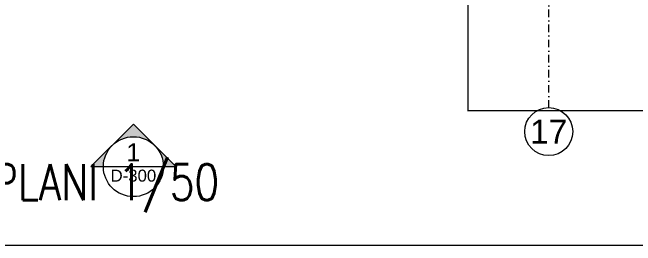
# Model space of a CAD drawing. Extents: x -1299 to 23780, y -3010 to 8106.
# Drawn here: x 2876 to 3395, y 80 to 274 of the extents above; entities that cross this region are included whole.
import ezdxf
from ezdxf.enums import TextEntityAlignment as Align

# ---------------------------------------------------------------- set-up
doc = ezdxf.new("R2010")
doc.units = 0
doc.header["$LTSCALE"] = 25
doc.header["$MEASUREMENT"] = 0
doc.linetypes.add('DASHDOT2', pattern=[0.5, 0.25, -0.125, 0, -0.125])
doc.linetypes.add('HIDDEN2', pattern=[4.7625, 3.175, -1.5875])
doc.layers.get('0').update_dxf_attribs({"color": 9, "lineweight": 9})
for name, color, linetype, lineweight in [('10', 9, 'Continuous', 9), ('21', 9, 'Continuous', 9), ('24', 9, 'DASHDOT2', 9), ('40A', 9, 'Continuous', 9), ('E-YAZI', 7, 'Continuous', 30)]:
    doc.layers.add(name, color=color, linetype=linetype, lineweight=lineweight)
doc.styles.add('Arial', font='arial.ttf', dxfattribs={"height": 2.5})
doc.styles.add('E-YAZI', font='txttw.shx')

# ---------------------------------------------------------------- blocks, each defined once
blk = doc.blocks.new('0_exteriorelevation1')
h = blk.add_hatch(color=256)
h.dxf.hatch_style = 1
h.paths.add_polyline_path([(0, 7.07), (-3.54, 3.54, -0.414214), (3.54, 3.54)])
h = blk.add_hatch(color=256)
edge = h.paths.add_edge_path()
edge.add_arc((0, 0), 5, 135, 180)
edge.add_line((-5, 0), (-7.07, 0))
edge.add_line((-7.07, 0), (-3.54, 3.54))
edge = h.paths.add_edge_path()
edge.add_line((5, 0), (7.07, 0))
edge.add_line((7.07, 0), (3.54, 3.54))
edge.add_arc((0, 0), 5, 0, 45, ccw=False)
blk.add_lwpolyline([(7.07, 0), (0, 7.07), (-7.07, 0), (7.07, 0)])
blk.add_lwpolyline([(7.07, 0), (0, 7.07), (-7.07, 0), (7.07, 0)])
blk.add_circle((0, 0), 5)
at = {"style": 'Arial'}
blk.add_attdef('KESITADI', text='', height=3, dxfattribs=at).set_placement((0, 0), align=Align.BOTTOM_CENTER)
blk.add_attdef('PAFTAADI', text='', height=2, dxfattribs=at).set_placement((0, -0.5), align=Align.TOP_CENTER)
blk = doc.blocks.new('0_aks')
at = {"linetype": 'Continuous'}
blk.add_circle((0, 0), 2, dxfattribs=at)
at = {"style": 'Arial'}
blk.add_attdef('AKS', text='', height=2, dxfattribs=at).set_placement((0, 0), align=Align.MIDDLE_CENTER)
blk = doc.blocks.new('P-AKS_AUDI')
at = {"layer": '24'}
blk.add_lwpolyline([(-1400, -2590), (-1400, -2440)], dxfattribs=at)
at = {"layer": '24', "xscale": 10, "yscale": 10, "zscale": 10}
blk.add_blockref('0_aks', (-1400, -2610), dxfattribs=at).add_auto_attribs({'AKS': '17'})
blk = doc.blocks.new('p-zemin kat')
at = {"layer": '24'}
blk.add_blockref('P-AKS_AUDI', (4722.5, 2785), dxfattribs=at)

msp = doc.modelspace()

# ---------------------------------------------------------------- linework, layer by layer
at = {"layer": '21', "linetype": 'HIDDEN2', "ltscale": 0.1, "const_width": 1}
msp.add_lwpolyline([(3255.27, 599.68), (4085.88, 599.68), (4085.88, 192.44), (3255.27, 192.44)], close=True, dxfattribs=at)
at = {"layer": '40A'}
msp.add_lwpolyline([(5405.06, 80), (80, 80), (80, 4125), (5405.06, 4125)], close=True, dxfattribs=at)

# ---------------------------------------------------------------- block references
at = {"layer": '10'}
msp.add_blockref('p-zemin kat', (0, 0), dxfattribs=at)
at = {"layer": '21', "xscale": 5, "yscale": 5, "zscale": 5}
msp.add_blockref('0_exteriorelevation1', (2976.48, 145.8), dxfattribs=at).add_auto_attribs({'KESITADI': '1', 'PAFTAADI': 'D-300'})

# ---------------------------------------------------------------- texts
at = {"layer": 'E-YAZI', "color": 4, "style": 'E-YAZI', "width": 0.8}
msp.add_text('ZEMİN KAT SESLENDİRME SİSTEMİ TESİSAT PLANI 1/50', height=30, dxfattribs=at).set_placement((2169.56, 117.87))

doc.saveas('drawing.dxf')
